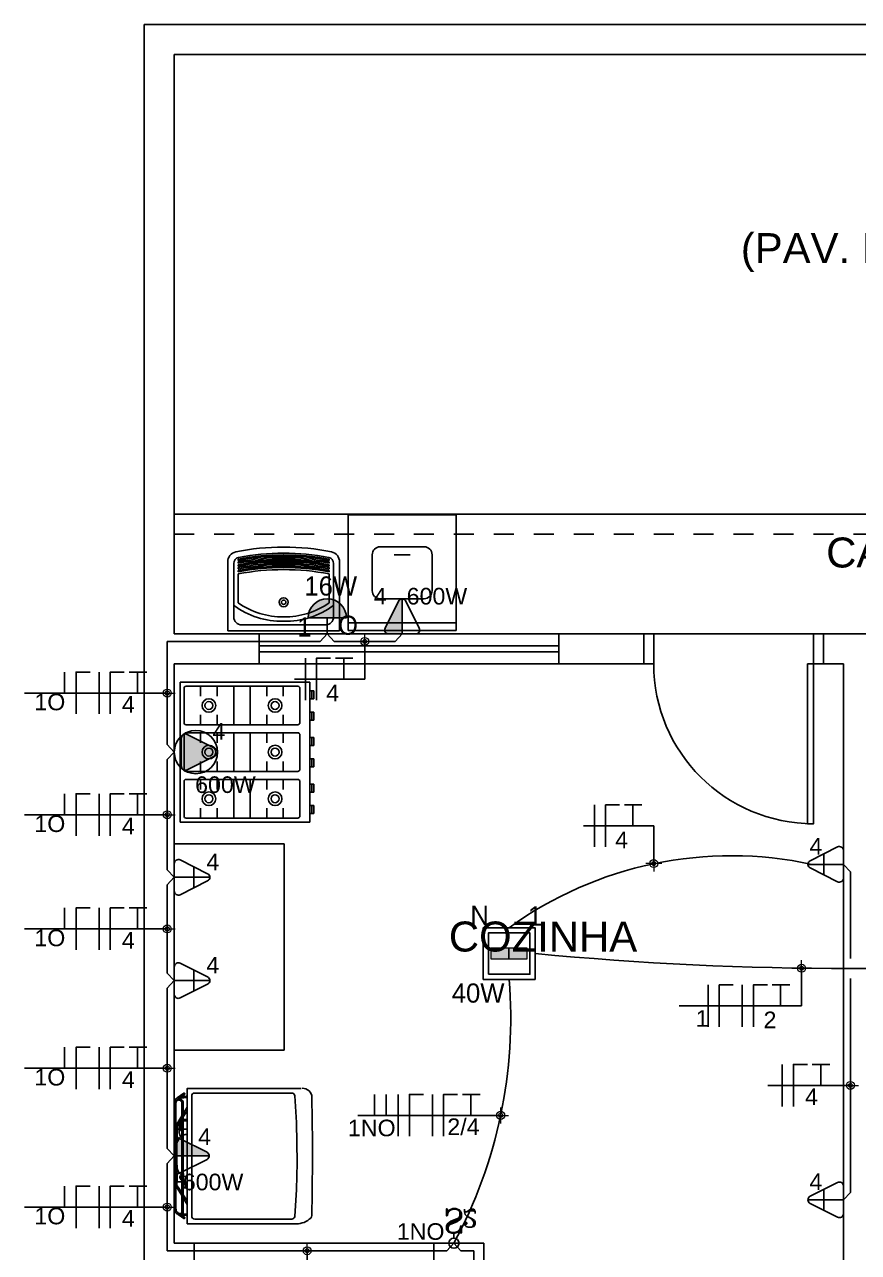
# Model space of a CAD drawing. Header units: millimetres. Extents: x -260 to 5539, y -1903 to 1459.
# Drawn here: x 2359.61 to 2363.78, y 726.21 to 732.36 of the extents above; entities that cross this region are included whole.
import ezdxf
from ezdxf.enums import TextEntityAlignment as Align

# ---------------------------------------------------------------- set-up
doc = ezdxf.new("R2010")
doc.units = ezdxf.units.MM
doc.linetypes.add('HIDDEN', pattern=[9.525, 6.35, -3.175])
doc.linetypes.add('HIDDEN2', pattern=[0.1875, 0.125, -0.0625])
for name, color, linetype in [('-HIDRO', 8, 'Continuous'), ('CABO-ILUM', 3, 'Continuous'), ('CABO.ILUMI.SOLO', 6, 'Continuous'), ('ELÉTRICO', 8, 'Continuous'), ('ESQUADRIA', 2, 'Continuous'), ('FIACAO', 1, 'Continuous'), ('LUMINO', 4, 'Continuous'), ('PONTOS_ELETRICOS', 2, 'Continuous')]:
    doc.layers.add(name, color=color, linetype=linetype)
doc.layers.add('COTAS', color=53, linetype='Continuous', lineweight=9)
doc.layers.add('LEGENDA', color=7, linetype='Continuous', lineweight=0)
doc.styles.add('ARIAL', font='arial.ttf', dxfattribs={"height": 2})
doc.styles.add('CARIMBO_DADOS', font='arial.ttf', dxfattribs={"height": 0.1})
doc.styles.add('CENTURY', font='GOTHIC.TTF')
doc.styles.add('INTERRUPTOR', font='romant', dxfattribs={"height": 0.6})
doc.dimstyles.new('COTAS_EXTERNAS', dxfattribs={"dimtxt": 0.1, "dimasz": 0.01, "dimexe": 0, "dimexo": 0, "dimgap": 0.07, "dimtad": 1, "dimzin": 5, "dimdsep": 46, "dimtxsty": 'CARIMBO_DADOS', "dimblk1": 'CIRCULOS', "dimblk2": 'CIRCULOS', "dimsah": 1, "dimcen": 0, "dimse1": 1, "dimse2": 1, "dimclrd": 8, "dimclre": 8, "dimclrt": 230, "dimadec": 0, "dimazin": 0, "dimtfac": 100, "dimtix": 1, "dimtmove": 2, "dimatfit": 3, "dimldrblk": 'CIRCULOS', "dimfxl": 1, "dimtolj": 1, "dimtzin": 5, "dimarcsym": 0})

# ---------------------------------------------------------------- blocks, each defined once
blk = doc.blocks.new('BRA31TDp')
for p, q in [((0.6752, 0.7629), (0.6704, 0.7634)), ((0.6799, 0.762), (0.6752, 0.7629)), ((0.6842, 0.7605), (0.6799, 0.762)), ((0.6884, 0.7586), (0.6842, 0.7605)), ((0.6922, 0.7558), (0.6884, 0.7586)), ((0.6955, 0.7525), (0.6922, 0.7558)), ((0.6984, 0.7492), (0.6955, 0.7525)), ((0.0568, 0.7392), (0.0568, 0.7407)), ((0.0805, 0.716), (0.0814, 0.7156)), ((0.1803, 0.7137), (0.1812, 0.7156)), ((0.1803, 0.7085), (0.1803, 0.7137)), ((0.4901, 0.7279), (0.4844, 0.726)), ((0.4915, 0.6995), (0.4911, 0.7009)), ((0.492, 0.6981), (0.4915, 0.6995)), ((0.492, 0.6966), (0.492, 0.6981)), ((0.4931, 0.6933), (0.492, 0.6966)), ((0.4925, 0.6952), (0.4925, 0.6952)), ((0.7016, 0.7433), (0.6984, 0.7492)), ((0.7007, 0.7449), (0.7007, 0.7449)), ((0.7016, 0.7433), (0.7235, 0.7118)), ((0.7537, 0.691), (0.7537, 0.103)), ((0, 0.103), (0, 0.0628)), ((0.0265, 0.1115), (0.0265, 0.1115)), ((0.0265, 0.111), (0.0265, 0.1115)), ((0.1903, 0.0855), (0.0412, 0.0949)), ((0.4144, 0.0822), (0.1903, 0.0855)), ((0.5635, 0.0855), (0.4144, 0.0822)), ((0.7121, 0.0949), (0.5635, 0.0855)), ((0.7537, 0.103), (0.7537, 0.0864)), ((0, 0.0628), (0, 0.0623)), ((0, 0.0628), (0, 0.0628)), ((0, 0.0628), (0, 0.0604))]:
    blk.add_line(p, q)
for points in [[(0.0805, 0.7634), (0.0805, 0.7634), (0.0757, 0.7629), (0.071, 0.762), (0.0667, 0.7605), (0.063, 0.7582), (0.0592, 0.7558), (0.0559, 0.7525), (0.053, 0.7487), (0.0506, 0.7444)], [(0.0805, 0.7558), (0.0805, 0.7558), (0.0772, 0.7553), (0.0734, 0.7549), (0.0701, 0.7539), (0.0672, 0.752), (0.0644, 0.7501), (0.0615, 0.7482), (0.0596, 0.7454), (0.0577, 0.7426)], [(0.0805, 0.7558), (0.0805, 0.7558), (0.0772, 0.7553), (0.0743, 0.7544), (0.0715, 0.753), (0.0691, 0.7511), (0.0672, 0.7487), (0.0658, 0.7459), (0.0653, 0.743), (0.0648, 0.7397), (0.0648, 0.7397), (0.0653, 0.7364), (0.0658, 0.7336), (0.0672, 0.7307), (0.0691, 0.7279), (0.0715, 0.726), (0.0743, 0.7246), (0.0772, 0.7236), (0.0805, 0.7231)], [(0.0805, 0.7634), (0.6704, 0.7634)], [(0.6704, 0.7558), (0.0805, 0.7558)], [(0.1699, 0.7231), (0.2139, 0.752)], [(0.412, 0.752), (0.2139, 0.752)], [(0.412, 0.752), (0.536, 0.752)], [(0.4901, 0.7506), (0.4901, 0.752)], [(0.5057, 0.7506), (0.5057, 0.752)], [(0.58, 0.7231), (0.536, 0.752)], [(0.6936, 0.7426), (0.6936, 0.7426), (0.6917, 0.7454), (0.6894, 0.7482), (0.6865, 0.7501), (0.6837, 0.752), (0.6809, 0.7539), (0.6775, 0.7549), (0.6742, 0.7553), (0.6704, 0.7558)], [(0.0024, 0.6933), (0.0024, 0.6933), (0.0014, 0.6933), (0.0005, 0.6929), (0, 0.6919), (0, 0.691)], [(0, 0.691), (0, 0.103)], [(0.7514, 0.6933), (0.0014, 0.6933)], [(0.0275, 0.7118), (0.0275, 0.7118), (0.027, 0.7104), (0.027, 0.7094), (0.0275, 0.708), (0.0284, 0.7066), (0.0284, 0.7066), (0.0293, 0.7061), (0.0308, 0.7061), (0.0322, 0.7066), (0.0336, 0.7075), (0.0336, 0.7075), (0.0336, 0.7075), (0.0341, 0.708), (0.0341, 0.708), (0.0341, 0.708)], [(0.053, 0.7487), (0.0275, 0.7118)], [(0.0483, 0.7284), (0.0341, 0.708)], [(0.044, 0.6995), (0.0502, 0.743)], [(0.044, 0.6995), (0.044, 0.6995), (0.0445, 0.6981), (0.0454, 0.6971), (0.0464, 0.6962), (0.0483, 0.6957), (0.0483, 0.6957), (0.0497, 0.6962), (0.0506, 0.6966), (0.0511, 0.6976), (0.0511, 0.699)], [(0.0506, 0.7444), (0.0506, 0.7444), (0.0502, 0.744), (0.0502, 0.7435), (0.0502, 0.7435), (0.0502, 0.743)], [(0.0511, 0.699), (0.0568, 0.7407)], [(0.0577, 0.7426), (0.0577, 0.7426), (0.0577, 0.7421), (0.0573, 0.7416), (0.0568, 0.7411), (0.0568, 0.7407)], [(0.0568, 0.7392), (0.0568, 0.7392), (0.0573, 0.7345), (0.0587, 0.7302), (0.0611, 0.7265), (0.0639, 0.7227), (0.0672, 0.7198), (0.0715, 0.7179), (0.0757, 0.7165), (0.0805, 0.716)], [(0.6951, 0.7231), (0.0805, 0.7231)], [(0.6951, 0.7156), (0.0814, 0.7156)], [(0.1411, 0.7156), (0.1043, 0.6933)], [(0.1244, 0.6933), (0.1586, 0.7156)], [(0.1993, 0.7506), (0.1538, 0.7231)], [(0.1737, 0.7156), (0.1737, 0.7156), (0.1732, 0.7137), (0.1732, 0.7123), (0.1732, 0.7104), (0.1732, 0.7085)], [(0.1732, 0.6933), (0.1732, 0.7085)], [(0.2016, 0.7373), (0.2016, 0.7373), (0.1978, 0.7369), (0.1945, 0.7364), (0.1907, 0.7355), (0.1879, 0.7336), (0.1846, 0.7317), (0.1818, 0.7293), (0.1794, 0.7265), (0.177, 0.7231)], [(0.1803, 0.6933), (0.1803, 0.7085)], [(0.2016, 0.7298), (0.2016, 0.7298), (0.1997, 0.7298), (0.1974, 0.7293), (0.1955, 0.7288), (0.1936, 0.7284), (0.1917, 0.7274), (0.1903, 0.726), (0.1884, 0.7246), (0.1865, 0.7231)], [(0.4385, 0.7497), (0.4385, 0.7497), (0.4314, 0.7501), (0.4248, 0.7506), (0.4182, 0.7511), (0.4115, 0.7511), (0.2172, 0.7511), (0.2106, 0.7506), (0.2039, 0.7501), (0.1968, 0.7497)], [(0.1968, 0.7497), (0.1968, 0.7497), (0.3025, 0.7487), (0.2958, 0.7468), (0.2901, 0.7444), (0.2845, 0.7416), (0.2788, 0.7378), (0.2741, 0.7336), (0.2698, 0.7288), (0.2655, 0.7231)], [(0.412, 0.7506), (0.1993, 0.7506)], [(0.2016, 0.7373), (0.2343, 0.7373)], [(0.2343, 0.7298), (0.2016, 0.7298)], [(0.2338, 0.7497), (0.2338, 0.7497), (0.231, 0.7492), (0.2291, 0.7478), (0.2272, 0.7454), (0.2267, 0.7426)], [(0.2267, 0.7426), (0.2267, 0.7373)], [(0.2267, 0.7156), (0.2267, 0.6933)], [(0.2338, 0.7497), (0.2617, 0.7497)], [(0.2485, 0.7373), (0.2343, 0.7373), (0.2343, 0.7298)], [(0.2688, 0.7279), (0.2603, 0.7336), (0.2603, 0.7336), (0.2575, 0.735), (0.2546, 0.7364), (0.2518, 0.7369), (0.2485, 0.7373)], [(0.2561, 0.7009), (0.2561, 0.7009), (0.2561, 0.6995), (0.2561, 0.6981), (0.2556, 0.6966), (0.2556, 0.6933)], [(0.2613, 0.7156), (0.2613, 0.7156), (0.2603, 0.7137), (0.2594, 0.7118), (0.2589, 0.7099), (0.258, 0.7085), (0.2575, 0.7066), (0.257, 0.7047), (0.2565, 0.7028), (0.2561, 0.7009)], [(0.2795, 0.7383), (0.2783, 0.7402), (0.2764, 0.7426), (0.2745, 0.7449), (0.2722, 0.7463), (0.2698, 0.7478), (0.2674, 0.7487), (0.2646, 0.7497), (0.2617, 0.7497)], [(0.412, 0.7506), (0.5507, 0.7506)], [(0.4825, 0.7231), (0.4825, 0.7231), (0.4783, 0.7288), (0.474, 0.7336), (0.4688, 0.7378), (0.4636, 0.7416), (0.4579, 0.7444), (0.4518, 0.7468), (0.4451, 0.7487), (0.4385, 0.7497)], [(0.5142, 0.7497), (0.4863, 0.7497), (0.4863, 0.7497), (0.483, 0.7497), (0.4802, 0.7487), (0.4778, 0.7478), (0.4754, 0.7463), (0.4731, 0.7449), (0.4712, 0.7426), (0.4698, 0.7402), (0.4683, 0.7378)], [(0.4825, 0.7156), (0.4792, 0.7137), (0.4792, 0.7137), (0.4792, 0.7137), (0.4787, 0.7137), (0.4783, 0.7137), (0.4783, 0.7137), (0.4783, 0.7137), (0.4769, 0.7137), (0.4754, 0.7137), (0.474, 0.7146), (0.4735, 0.7156)], [(0.5029, 0.7284), (0.5029, 0.7284), (0.501, 0.7317), (0.4982, 0.734), (0.4944, 0.7345), (0.4906, 0.734), (0.4906, 0.734), (0.4877, 0.7326), (0.4854, 0.7302), (0.4844, 0.7269), (0.4844, 0.7231)], [(0.4911, 0.7009), (0.4911, 0.7009), (0.4911, 0.7014), (0.4911, 0.7023), (0.4911, 0.7028), (0.4906, 0.7033), (0.4906, 0.7033), (0.4901, 0.7066), (0.4892, 0.7099), (0.4882, 0.7127), (0.4868, 0.7156)], [(0.4934, 0.7284), (0.4934, 0.7284), (0.4925, 0.7284), (0.492, 0.7284), (0.4911, 0.7284), (0.4901, 0.7279)], [(0.4934, 0.7284), (0.5081, 0.7284), (0.5081, 0.7231)], [(0.5204, 0.7426), (0.5204, 0.7426), (0.5199, 0.7454), (0.519, 0.7478), (0.5166, 0.7492), (0.5142, 0.7497)], [(0.5204, 0.7426), (0.5204, 0.7231)], [(0.5403, 0.7156), (0.5479, 0.7137)], [(0.554, 0.7075), (0.554, 0.7075), (0.5535, 0.7094), (0.5521, 0.7113), (0.5502, 0.7127), (0.5479, 0.7137)], [(0.5507, 0.7506), (0.5961, 0.7231)], [(0.554, 0.6933), (0.554, 0.7075)], [(0.6255, 0.6933), (0.5914, 0.7156)], [(0.6089, 0.7156), (0.6456, 0.6933)], [(0.6936, 0.7426), (0.7173, 0.708)], [(0.6941, 0.7407), (0.6941, 0.7407), (0.6936, 0.7411), (0.6936, 0.7416), (0.6936, 0.7421), (0.6936, 0.7426)], [(0.6993, 0.699), (0.6941, 0.7407)], [(0.7069, 0.6995), (0.7069, 0.6995), (0.7069, 0.6985), (0.7059, 0.6976), (0.7055, 0.6971), (0.7045, 0.6966), (0.7045, 0.6966), (0.7031, 0.6962), (0.7012, 0.6966), (0.7003, 0.6971), (0.6993, 0.6985), (0.6993, 0.6985), (0.6993, 0.6985), (0.6993, 0.6985), (0.6993, 0.6985), (0.6993, 0.699)], [(0.7069, 0.6995), (0.7031, 0.7284)], [(0.7173, 0.708), (0.7173, 0.708), (0.7178, 0.7066), (0.7192, 0.7061), (0.7206, 0.7061), (0.7225, 0.7066), (0.7225, 0.7066), (0.7235, 0.7075), (0.7244, 0.7085), (0.7244, 0.7099), (0.7235, 0.7113), (0.7235, 0.7113), (0.7235, 0.7118), (0.7235, 0.7118), (0.7235, 0.7118), (0.7235, 0.7118)], [(0.7514, 0.6933), (0.7523, 0.6933), (0.7523, 0.6933), (0.7528, 0.6933), (0.7533, 0.6929), (0.7537, 0.6924), (0.7537, 0.6919)], [(0.7537, 0.691), (0.7537, 0.691), (0.7537, 0.6919), (0.7533, 0.6929), (0.7523, 0.6933), (0.7514, 0.6933)], [(0.0265, 0.1115), (0.0265, 0.6512)], [(0.7107, 0.6682), (0.0426, 0.6682)], [(0.7272, 0.1115), (0.7272, 0.6512)]]:
    blk.add_lwpolyline(points)
for centre, radius, start, end in [((0.0426, 0.6521), 0.0161, 90, 183.27315), ((0.7107, 0.6517), 0.0166, 358.38614, 90), ((0.0432, 0.1115), 0.0167, 180, 263.06354), ((0.7106, 0.1115), 0.0166, 275.12754, 0), ((0.6377, 0.0864), 0.116, 315.99806, 0), ((0.051, 0.0511), 0.0511, 177.53409, 270), ((0.3762, 17.318), 17.3211, 268.92446, 271.09792), ((0.7077, 0.0189), 0.0187, 271.09792, 315.99806)]:
    blk.add_arc(centre, radius, start, end)
blk = doc.blocks.new('Fogão03_6')
at = {"layer": 'ELÉTRICO'}
for p, q in [((-0.35, -0.65), (-0.35, 0)), ((-0.35, 0), (0.35, 0)), ((-0.35, 0), (0.35, 0)), ((-0.35, -0.65), (-0.35, 0)), ((-0.33, -0.59), (-0.33, -0.03)), ((-0.33, -0.59), (-0.33, -0.03)), ((-0.32, -0.02), (-0.1467, -0.02)), ((-0.32, -0.02), (-0.1467, -0.02)), ((-0.1367, -0.59), (-0.1367, -0.03)), ((-0.1367, -0.59), (-0.1367, -0.03)), ((-0.0967, -0.59), (-0.0967, -0.03)), ((-0.0967, -0.59), (-0.0967, -0.03)), ((-0.0867, -0.02), (0.0867, -0.02)), ((-0.0867, -0.02), (0.0867, -0.02)), ((0.0967, -0.59), (0.0967, -0.03)), ((0.0967, -0.59), (0.0967, -0.03)), ((0.1367, -0.59), (0.1367, -0.03)), ((0.1367, -0.59), (0.1367, -0.03)), ((0.1467, -0.02), (0.32, -0.02)), ((0.1467, -0.02), (0.32, -0.02)), ((0.33, -0.59), (0.33, -0.03)), ((0.33, -0.59), (0.33, -0.03)), ((0.35, -0.65), (0.35, 0)), ((0.35, -0.65), (0.35, 0)), ((-0.33, -0.1029), (-0.28, -0.1029)), ((-0.33, -0.1029), (-0.28, -0.1029)), ((-0.1867, -0.1029), (-0.1367, -0.1029)), ((-0.1867, -0.1029), (-0.1367, -0.1029)), ((-0.0967, -0.1029), (-0.0467, -0.1029)), ((-0.0967, -0.1029), (-0.0467, -0.1029)), ((0.0467, -0.1029), (0.0967, -0.1029)), ((0.0467, -0.1029), (0.0967, -0.1029)), ((0.1367, -0.1029), (0.1867, -0.1029)), ((0.1367, -0.1029), (0.1867, -0.1029)), ((0.28, -0.1029), (0.33, -0.1029)), ((0.28, -0.1029), (0.33, -0.1029)), ((-0.33, -0.1857), (-0.28, -0.1857)), ((-0.33, -0.1857), (-0.28, -0.1857)), ((-0.1867, -0.1857), (-0.1367, -0.1857)), ((-0.1867, -0.1857), (-0.1367, -0.1857)), ((-0.0967, -0.1857), (-0.0467, -0.1857)), ((-0.0967, -0.1857), (-0.0467, -0.1857)), ((0.0467, -0.1857), (0.0967, -0.1857)), ((0.0467, -0.1857), (0.0967, -0.1857)), ((0.1367, -0.1857), (0.1867, -0.1857)), ((0.1367, -0.1857), (0.1867, -0.1857)), ((0.28, -0.1857), (0.33, -0.1857)), ((0.28, -0.1857), (0.33, -0.1857)), ((-0.33, -0.2686), (-0.1367, -0.2686)), ((-0.33, -0.2686), (-0.1367, -0.2686)), ((-0.0967, -0.2686), (0.0967, -0.2686)), ((-0.0967, -0.2686), (0.0967, -0.2686)), ((0.1367, -0.2686), (0.33, -0.2686)), ((0.1367, -0.2686), (0.33, -0.2686)), ((-0.33, -0.3514), (-0.1367, -0.3514)), ((-0.33, -0.3514), (-0.1367, -0.3514)), ((-0.0967, -0.3514), (0.0967, -0.3514)), ((-0.0967, -0.3514), (0.0967, -0.3514)), ((0.1367, -0.3514), (0.33, -0.3514)), ((0.1367, -0.3514), (0.33, -0.3514)), ((-0.33, -0.4343), (-0.28, -0.4343)), ((-0.33, -0.4343), (-0.28, -0.4343)), ((-0.1867, -0.4343), (-0.1367, -0.4343)), ((-0.1867, -0.4343), (-0.1367, -0.4343)), ((-0.0967, -0.4343), (-0.0467, -0.4343)), ((-0.0967, -0.4343), (-0.0467, -0.4343)), ((0.0467, -0.4343), (0.0967, -0.4343)), ((0.0467, -0.4343), (0.0967, -0.4343)), ((0.1367, -0.4343), (0.1867, -0.4343)), ((0.1367, -0.4343), (0.1867, -0.4343)), ((0.28, -0.4343), (0.33, -0.4343)), ((0.28, -0.4343), (0.33, -0.4343)), ((-0.33, -0.5171), (-0.28, -0.5171)), ((-0.33, -0.5171), (-0.28, -0.5171)), ((-0.1867, -0.5171), (-0.1367, -0.5171)), ((-0.1867, -0.5171), (-0.1367, -0.5171)), ((-0.0967, -0.5171), (-0.0467, -0.5171)), ((-0.0967, -0.5171), (-0.0467, -0.5171)), ((0.0467, -0.5171), (0.0967, -0.5171)), ((0.0467, -0.5171), (0.0967, -0.5171)), ((0.1367, -0.5171), (0.1867, -0.5171)), ((0.1367, -0.5171), (0.1867, -0.5171)), ((0.28, -0.5171), (0.33, -0.5171)), ((0.28, -0.5171), (0.33, -0.5171)), ((-0.32, -0.6), (-0.1467, -0.6)), ((-0.32, -0.6), (-0.1467, -0.6)), ((-0.0867, -0.6), (0.0867, -0.6)), ((-0.0867, -0.6), (0.0867, -0.6)), ((0.1467, -0.6), (0.32, -0.6)), ((0.1467, -0.6), (0.32, -0.6)), ((-0.35, -0.65), (0.35, -0.65)), ((-0.35, -0.65), (0.35, -0.65)), ((-0.3068, -0.65), (-0.3068, -0.67)), ((-0.3068, -0.65), (-0.3068, -0.67)), ((-0.2669, -0.66), (-0.3068, -0.66)), ((-0.2669, -0.66), (-0.3068, -0.66)), ((-0.2669, -0.67), (-0.3068, -0.67)), ((-0.2669, -0.67), (-0.3068, -0.67)), ((-0.2669, -0.65), (-0.2669, -0.67)), ((-0.2669, -0.65), (-0.2669, -0.67)), ((-0.1998, -0.65), (-0.1998, -0.67)), ((-0.1998, -0.65), (-0.1998, -0.67)), ((-0.1599, -0.66), (-0.1998, -0.66)), ((-0.1599, -0.66), (-0.1998, -0.66)), ((-0.1599, -0.67), (-0.1998, -0.67)), ((-0.1599, -0.67), (-0.1998, -0.67)), ((-0.1599, -0.65), (-0.1599, -0.67)), ((-0.1599, -0.65), (-0.1599, -0.67)), ((-0.0734, -0.65), (-0.0734, -0.67)), ((-0.0734, -0.65), (-0.0734, -0.67)), ((-0.0335, -0.66), (-0.0734, -0.66)), ((-0.0335, -0.66), (-0.0734, -0.66)), ((-0.0335, -0.67), (-0.0734, -0.67)), ((-0.0335, -0.67), (-0.0734, -0.67)), ((-0.0335, -0.65), (-0.0335, -0.67)), ((-0.0335, -0.65), (-0.0335, -0.67)), ((0.0335, -0.65), (0.0335, -0.67)), ((0.0335, -0.65), (0.0335, -0.67)), ((0.0734, -0.66), (0.0335, -0.66)), ((0.0734, -0.66), (0.0335, -0.66)), ((0.0734, -0.67), (0.0335, -0.67)), ((0.0734, -0.67), (0.0335, -0.67)), ((0.0734, -0.65), (0.0734, -0.67)), ((0.0734, -0.65), (0.0734, -0.67)), ((0.1599, -0.65), (0.1599, -0.67)), ((0.1599, -0.65), (0.1599, -0.67)), ((0.1998, -0.66), (0.1599, -0.66)), ((0.1998, -0.66), (0.1599, -0.66)), ((0.1998, -0.67), (0.1599, -0.67)), ((0.1998, -0.67), (0.1599, -0.67)), ((0.1998, -0.65), (0.1998, -0.67)), ((0.1998, -0.65), (0.1998, -0.67)), ((0.2669, -0.65), (0.2669, -0.67)), ((0.2669, -0.65), (0.2669, -0.67)), ((0.3067, -0.66), (0.2669, -0.66)), ((0.3067, -0.66), (0.2669, -0.66)), ((0.3067, -0.67), (0.2669, -0.67)), ((0.3067, -0.67), (0.2669, -0.67)), ((0.3067, -0.65), (0.3067, -0.67)), ((0.3067, -0.65), (0.3067, -0.67))]:
    blk.add_line(p, q, dxfattribs=at)
for centre, radius in [((-0.2333, -0.1443), 0.0341), ((-0.2333, -0.1443), 0.0341), ((0, -0.1443), 0.0341), ((0, -0.1443), 0.0341), ((0.2333, -0.1443), 0.0341), ((0.2333, -0.1443), 0.0341), ((-0.2333, -0.1443), 0.02), ((-0.2333, -0.1443), 0.02), ((0, -0.1443), 0.02), ((0, -0.1443), 0.02), ((0.2333, -0.1443), 0.02), ((0.2333, -0.1443), 0.02), ((-0.2333, -0.4757), 0.0341), ((-0.2333, -0.4757), 0.0341), ((-0.2333, -0.4757), 0.02), ((-0.2333, -0.4757), 0.02), ((0, -0.4757), 0.0341), ((0, -0.4757), 0.0341), ((0, -0.4757), 0.02), ((0, -0.4757), 0.02), ((0.2333, -0.4757), 0.0341), ((0.2333, -0.4757), 0.0341), ((0.2333, -0.4757), 0.02), ((0.2333, -0.4757), 0.02)]:
    blk.add_circle(centre, radius, dxfattribs=at)
for centre, start, end in [((-0.32, -0.03), 89.99946, 179.99964), ((-0.32, -0.03), 89.99946, 179.99964), ((-0.1467, -0.03), 359.99964, 89.99946), ((-0.1467, -0.03), 359.99964, 89.99946), ((-0.0867, -0.03), 89.99946, 179.99964), ((-0.0867, -0.03), 89.99946, 179.99964), ((0.0867, -0.03), 359.99964, 89.99946), ((0.0867, -0.03), 359.99964, 89.99946), ((0.1467, -0.03), 89.99946, 179.99964), ((0.1467, -0.03), 89.99946, 179.99964), ((0.32, -0.03), 359.99964, 89.99946), ((0.32, -0.03), 359.99964, 89.99946), ((-0.32, -0.59), 179.99964, 269.99946), ((-0.32, -0.59), 179.99964, 269.99946), ((-0.1467, -0.59), 269.99946, 359.99964), ((-0.1467, -0.59), 269.99946, 359.99964), ((-0.0867, -0.59), 179.99964, 269.99946), ((-0.0867, -0.59), 179.99964, 269.99946), ((0.0867, -0.59), 269.99946, 359.99964), ((0.0867, -0.59), 269.99946, 359.99964), ((0.1467, -0.59), 179.99964, 269.99946), ((0.1467, -0.59), 179.99964, 269.99946), ((0.32, -0.59), 269.99946, 359.99964), ((0.32, -0.59), 269.99946, 359.99964)]:
    blk.add_arc(centre, 0.01, start, end, dxfattribs=at)
blk = doc.blocks.new('MaqLavarRoupas')
at = {"layer": 'ELÉTRICO'}
for p, q in [((-0.27, 0), (-0.27, -0.58)), ((0.27, 0), (-0.27, 0)), ((0.27, -0.58), (0.27, 0)), ((0.27, -0.04), (-0.27, -0.04)), ((0.11, -0.16), (-0.11, -0.16)), ((-0.15, -0.38), (-0.15, -0.2)), ((0.15, -0.38), (0.15, -0.2)), ((0.11, -0.42), (-0.11, -0.42)), ((0.04, -0.38), (-0.04, -0.38)), ((-0.27, -0.58), (0.27, -0.58))]:
    blk.add_line(p, q, dxfattribs=at)
for centre, start, end in [((-0.11, -0.2), 90, 180), ((0.11, -0.2), 0, 90), ((-0.11, -0.38), 180, 270), ((0.11, -0.38), 270, 0)]:
    blk.add_arc(centre, 0.04, start, end, dxfattribs=at)
blk = doc.blocks.new('Tanque02')
at = {"layer": 'ELÉTRICO'}
for p, q in [((-0.28, 0), (0.28, 0)), ((-0.28, 0), (-0.28, -0.346)), ((0.28, 0), (0.28, -0.346)), ((-0.21, -0.03), (0.21, -0.03)), ((-0.25, -0.07), (-0.25, -0.3379)), ((0.25, -0.07), (0.25, -0.3379)), ((-0.2282, -0.1411), (-0.2282, -0.2851)), ((0.2282, -0.1411), (0.2282, -0.2851)), ((-0.2282, -0.2956), (-0.2282, -0.3028)), ((0.2282, -0.2956), (0.2282, -0.3028)), ((-0.2282, -0.3099), (-0.2282, -0.317)), ((-0.2282, -0.3241), (-0.2282, -0.3313)), ((-0.2282, -0.3384), (-0.2282, -0.3455)), ((-0.2282, -0.3526), (-0.2282, -0.3598)), ((0.2282, -0.3099), (0.2282, -0.317)), ((0.2282, -0.3241), (0.2282, -0.3313)), ((0.2282, -0.3384), (0.2282, -0.3455)), ((0.2282, -0.3526), (0.2282, -0.3598))]:
    blk.add_line(p, q, dxfattribs=at)
for radius in [0.0225, 0.011]:
    blk.add_circle((0, -0.1435), radius, dxfattribs=at)
for centre, radius, start, end in [((-0.21, -0.07), 0.04, 90, 180), ((-0.0124, -0.4456), 0.3968, 88.21634, 126.78896), ((0.0124, -0.4456), 0.3968, 53.21104, 91.78366), ((0.21, -0.07), 0.04, 0, 90), ((-0.0048, -0.4581), 0.3878, 89.29631, 125.17971), ((0.0048, -0.4581), 0.3878, 54.82029, 90.70369), ((-0.0082, 0.8256), 1.1322, 258.79776, 270.41551), ((-0.0082, 0.8222), 1.1392, 258.86747, 270.41551), ((-0.0082, 0.8222), 1.1462, 258.93632, 270.41551), ((0.0082, 0.8222), 1.1392, 269.58449, 281.13253), ((0.0082, 0.8222), 1.1462, 269.58449, 281.06368), ((0.0082, 0.8256), 1.1322, 269.58449, 281.20224), ((-0.23, -0.346), 0.05, 180, 258.28678), ((-0.22, -0.3379), 0.03, 180, 258.70177), ((-0.0082, 0.8222), 1.1532, 259.00431, 270.41551), ((-0.0082, 0.8222), 1.1602, 259.07147, 270.41551), ((-0.0082, 0.8222), 1.1672, 259.13781, 270.41551), ((-0.0082, 0.8222), 1.1742, 259.20334, 270.41551), ((-0.0082, 0.8222), 1.1812, 259.26809, 270.41551), ((-0.0082, 0.8222), 1.1882, 259.33205, 270.41551), ((-0.0082, 0.8222), 1.1952, 259.39526, 270.41551), ((-0.0082, 0.8222), 1.2022, 259.45771, 270.41551), ((0, 0.7633), 1.1529, 258.70177, 270), ((0.0082, 0.8222), 1.1952, 269.58449, 280.60474), ((0.0082, 0.8222), 1.2022, 269.58449, 280.54229), ((0.0082, 0.8222), 1.1812, 269.58449, 280.73191), ((0.0082, 0.8222), 1.1882, 269.58449, 280.66795), ((0.0082, 0.8222), 1.1672, 269.58449, 280.86219), ((0.0082, 0.8222), 1.1742, 269.58449, 280.79666), ((0.0082, 0.8222), 1.1532, 269.58449, 280.99569), ((0.0082, 0.8222), 1.1602, 269.58449, 280.92853), ((0, 0.7633), 1.1529, 270, 281.29823), ((0.22, -0.3379), 0.03, 281.29823, 0), ((0.23, -0.346), 0.05, 281.71322, 0), ((0, 0.7633), 1.1829, 258.28678, 270), ((0, 0.7633), 1.1829, 270, 281.71322)]:
    blk.add_arc(centre, radius, start, end, dxfattribs=at)
blk = doc.blocks.new('1pl')
h = blk.add_hatch(color=256)
h.set_gradient(color1=(0, 0, 255), color2=(0, 0, 255), tint=1)
h.paths.add_polyline_path([(968.8636, -272.3458), (968.8636, -272.3899), (968.9391, -272.3899), (968.9391, -272.3458)])
h.paths.add_polyline_path([(968.788, -272.3899), (968.8636, -272.3899), (968.8636, -272.3458), (968.788, -272.3458)])
blk.add_line((968.8636, -272.3899), (968.8636, -272.3458))
at = {"layer": 'LUMINO', "lineweight": 20}
for p, q in [((968.788, -272.3458), (968.9391, -272.3458)), ((968.788, -272.3899), (968.788, -272.3458)), ((968.9391, -272.3458), (968.9391, -272.3899)), ((968.9391, -272.3899), (968.788, -272.3899))]:
    blk.add_line(p, q, dxfattribs=at)
at = {"layer": 'LUMINO'}
for points in [[(968.9705, -272.4759), (968.7545, -272.4759), (968.7545, -272.2599), (968.9705, -272.2599)], [(968.9489, -272.4543), (968.7761, -272.4543), (968.7761, -272.2815), (968.9489, -272.2815)]]:
    blk.add_lwpolyline(points, close=True, dxfattribs=at)
blk = doc.blocks.new('T_tm')
at = {"layer": 'PONTOS_ELETRICOS'}
blk.add_hatch(color=256, dxfattribs=at).paths.add_polyline_path([(0.1751, -0.0179, 0.284079), (0.1862, 0), (0.0109, 0), (0.0109, -0.0676, 0.557537), (0.0398, -0.0855)])
blk.add_line((0.1862, 0), (0.0109, 0), dxfattribs=at)
blk.add_lwpolyline([(0.0109, -0.0676), (0.0109, 0.0676, -0.557537), (0.0398, 0.0855), (0.1751, 0.0179, -0.618034), (0.1751, -0.0179), (0.0398, -0.0855, -0.557537)], format="xyb", close=True, dxfattribs=at)
blk = doc.blocks.new('asdfae33')
at = {"layer": 'PONTOS_ELETRICOS'}
for p, q in [((0, 0), (-0.1783, 0)), ((-0.0982, 0.0526), (-0.0982, -0.0526))]:
    blk.add_line(p, q, dxfattribs=at)
blk.add_lwpolyline([(0, 0.0688), (0, -0.0688, -0.557537), (-0.0294, -0.087), (-0.167, -0.0182, -0.618034), (-0.167, 0.0182), (-0.0294, 0.087, -0.557537)], format="xyb", close=True, dxfattribs=at)
blk = doc.blocks.new('I_i2')
at = {"layer": 'PONTOS_ELETRICOS'}
blk.add_line((0, -0.0647), (0, -0.0317), dxfattribs=at)
blk.add_circle((0, 0), 0.0317, dxfattribs=at)
at = {"layer": 'PONTOS_ELETRICOS', "style": 'INTERRUPTOR'}
blk.add_text('S', height=0.15, dxfattribs=at).set_placement((-0.0005, -0.1399), align=Align.MIDDLE)
blk.add_text('2', height=0.1125, dxfattribs=at).set_placement((0.0514, -0.2127))
blk = doc.blocks.new('aran')
h = blk.add_hatch(color=256)
h.set_gradient(color1=(87, 87, 255), color2=(71, 71, 255), tint=1)
h.paths.add_polyline_path([(966.6286, -263.7091, 1), (966.6286, -263.5491)])
for p, q in [((966.6286, -263.5491), (966.6286, -263.7091)), ((966.5754, -263.6291), (966.5622, -263.6291)), ((966.6286, -263.6291), (966.5754, -263.6291))]:
    blk.add_line(p, q)
blk.add_arc((966.6286, -263.6291), 0.08, 270, 90)
blk = doc.blocks.new('CIRCULOS')
at = {"layer": 'COTAS'}
for p, q in [((-4, 0), (4, 0)), ((0, 4), (0, -4))]:
    blk.add_line(p, q, dxfattribs=at)
for radius in [2, 1]:
    blk.add_circle((0, 0), radius, dxfattribs=at)
blk = doc.blocks.new('f_fnt')
at = {"layer": 'FIACAO', "color": 4}
for points in [[(-0.08, -0.15), (-0.08, 0.15)], [(0, -0.15), (0, 0.15), (0.1, 0.15)], [(0.135, 0.15), (0.26, 0.15)], [(0.195, 0), (0.195, 0.15)]]:
    blk.add_lwpolyline(points, dxfattribs=at)
blk = doc.blocks.new('f_nr')
at = {"layer": 'FIACAO', "color": 4}
for points in [[(-0.0414, 0), (-0.0414, 0.1508)], [(0.0414, -0.1492), (0.0414, 0.1508), (0.1414, 0.1508)]]:
    blk.add_lwpolyline(points, dxfattribs=at)

msp = doc.modelspace()

# ---------------------------------------------------------------- hatches: boundary and pattern name
at = {"layer": 'LUMINO'}
msp.add_hatch(color=256, dxfattribs=at).paths.add_polyline_path([(2360.4243, 728.8052, 0.259933), (2360.4041, 728.8042, 0.008631), (2360.4012, 728.802, 0.212251), (2360.3943, 728.7866), (2360.3943, 728.6465, 0.212251), (2360.4012, 728.6312, 0.008631), (2360.4041, 728.6289, 0.259933), (2360.4243, 728.628), (2360.5644, 728.6981, 0.284077), (2360.5758, 728.7166), (2360.5758, 728.7166, 0.284077), (2360.5644, 728.7351)])

# ---------------------------------------------------------------- linework, layer by layer
at = {"layer": '-HIDRO', "ltscale": 0.05}
for p, q in [((2367.2094, 732.3583), (2360.2094, 732.3583)), ((2360.2094, 732.3583), (2360.2094, 707.3583)), ((2367.0594, 732.2083), (2360.3594, 732.2083)), ((2360.3594, 732.2083), (2360.3594, 729.3083)), ((2367.0594, 729.9083), (2360.3594, 729.9083)), ((2360.7844, 729.3083), (2360.3594, 729.3083)), ((2360.7844, 729.1583), (2360.7844, 729.3083)), ((2362.2844, 729.3083), (2360.7844, 729.3083)), ((2362.7094, 729.3083), (2362.2844, 729.3083)), ((2362.2844, 729.1583), (2362.2844, 729.3083)), ((2362.7094, 729.1583), (2362.7094, 729.3083)), ((2362.7594, 729.3083), (2363.5844, 729.3083)), ((2363.8594, 729.3083), (2363.6094, 729.3083)), ((2363.6094, 729.1583), (2363.6094, 729.3083)), ((2362.2844, 729.2483), (2360.7844, 729.2483)), ((2362.2844, 729.2183), (2360.7844, 729.2183)), ((2360.3594, 729.1583), (2360.7844, 729.1583)), ((2360.3594, 729.1583), (2360.3594, 726.2583)), ((2362.2844, 729.1583), (2360.7844, 729.1583)), ((2362.2844, 729.1583), (2362.7094, 729.1583)), ((2363.6094, 729.1583), (2363.7094, 729.1583)), ((2363.7094, 726.1083), (2363.7094, 729.1583)), ((2360.9094, 728.2583), (2360.3594, 728.2583)), ((2360.9094, 727.2247), (2360.9094, 728.2583)), ((2360.9094, 727.2247), (2360.3594, 727.2247)), ((2360.3594, 726.2583), (2360.4594, 726.2583)), ((2360.4594, 726.2583), (2360.4594, 726.1083)), ((2360.4594, 726.2583), (2361.6594, 726.2583)), ((2361.6594, 726.2583), (2361.7594, 726.2583)), ((2361.6594, 726.2583), (2361.6594, 726.1083)), ((2361.7594, 726.2583), (2361.9094, 726.2583)), ((2361.9094, 726.2583), (2361.9094, 726.1083))]:
    msp.add_line(p, q, dxfattribs=at)
at = {"layer": '-HIDRO', "linetype": 'HIDDEN', "ltscale": 0.001}
msp.add_line((2367.0594, 729.8083), (2360.3594, 729.8083), dxfattribs=at)
at = {"layer": '-HIDRO', "ltscale": 0.05}
for points in [[(2362.7094, 729.1583), (2362.7594, 729.1583), (2362.7594, 729.3083), (2362.7094, 729.3083)], [(2363.6094, 729.1583), (2363.5594, 729.1583), (2363.5594, 729.3083), (2363.6094, 729.3083)]]:
    msp.add_lwpolyline(points, dxfattribs=at)
msp.add_lwpolyline([(2363.5594, 729.1583), (2363.5594, 728.3583), (2363.5294, 728.3583), (2363.5294, 729.1583)], close=True, dxfattribs=at)
msp.add_arc((2363.5594, 729.1583), 0.8, 180, 270, dxfattribs=at)
at = {"layer": 'CABO-ILUM'}
for p, q in [((2361.1254, 729.3083), (2361.0904, 729.2706)), ((2361.1254, 729.3083), (2361.1603, 729.2706)), ((2361.5002, 729.3083), (2361.4653, 729.2706)), ((2360.3244, 728.7542), (2360.3244, 729.2706)), ((2361.0904, 729.2706), (2360.3244, 729.2706)), ((2361.4653, 729.2706), (2361.1603, 729.2706)), ((2360.3594, 728.7166), (2360.3244, 728.7542)), ((2360.3594, 728.7166), (2360.3244, 728.6789)), ((2360.3244, 728.1275), (2360.3244, 728.6789)), ((2360.3594, 728.0899), (2360.3244, 728.1275)), ((2363.7441, 728.1174), (2363.7094, 728.1549)), ((2363.7441, 727.6832), (2363.7441, 728.1174)), ((2360.3594, 728.0899), (2360.3244, 728.0522)), ((2360.3244, 727.6107), (2360.3244, 728.0522)), ((2360.3594, 727.5731), (2360.3244, 727.6107)), ((2360.3594, 727.5731), (2360.3244, 727.5354)), ((2363.7441, 726.5131), (2363.7441, 727.5832)), ((2360.3244, 726.7332), (2360.3244, 727.5354)), ((2360.3592, 726.6958), (2360.3244, 726.7332)), ((2360.3592, 726.6958), (2360.3243, 726.6581)), ((2360.3244, 726.2206), (2360.3244, 726.6583)), ((2363.7441, 726.5131), (2363.7094, 726.4756)), ((2361.7244, 726.2206), (2360.3244, 726.2206)), ((2361.7594, 726.2583), (2361.7244, 726.2206)), ((2361.7594, 726.2583), (2361.7943, 726.2206)), ((2361.8594, 726.2206), (2361.7943, 726.2206)), ((2361.8594, 725.7268), (2361.8594, 726.2206))]:
    msp.add_line(p, q, dxfattribs=at)
msp.add_lwpolyline([(2360.3943, 728.7866), (2360.3943, 728.6465, 0.557537), (2360.4243, 728.628), (2360.5644, 728.6981, 0.618034), (2360.5644, 728.7351), (2360.4243, 728.8052, 0.557537)], format="xyb", close=True, dxfattribs=at)
for centre, radius, start, end in [((2363.1484, 726.2995), 1.8986, 77.74388, 125.88095), ((2363.7481, 744.3646), 16.7314, 264.57131, 275.42869), ((2359.6673, 727.3851), 2.3762, 331.69304, 4.67329)]:
    msp.add_arc(centre, radius, start, end, dxfattribs=at)
at = {"layer": 'CABO.ILUMI.SOLO', "color": 3, "linetype": 'HIDDEN2', "ltscale": 2}
msp.add_arc((2362.5706, 731.8749), 6.1823, 263.96772, 316.55797, dxfattribs=at)
at = {"layer": 'FIACAO', "color": 4}
for points in [[(2363.0312, 727.3414), (2363.0312, 727.5514)], [(2363.0872, 727.3414), (2363.0872, 727.5514), (2363.1572, 727.5514)], [(2361.361, 726.8979), (2361.361, 727.0035)], [(2361.4209, 726.8979), (2361.4209, 727.0035)], [(2361.4808, 726.7935), (2361.4808, 727.0035)], [(2361.5368, 726.7935), (2361.5368, 727.0035), (2361.6068, 727.0035)]]:
    msp.add_lwpolyline(points, dxfattribs=at)
at = {"layer": 'LUMINO'}
msp.add_circle((2360.4676, 728.7166), 0.1082, dxfattribs=at)

# ---------------------------------------------------------------- block references
at = {"layer": '-HIDRO', "rotation": 180}
msp.add_blockref('MaqLavarRoupas', (2361.5002, 729.3245), dxfattribs=at)
at = {"layer": '-HIDRO', "ltscale": 0.05, "rotation": 180}
msp.add_blockref('Tanque02', (2360.9069, 729.3233), dxfattribs=at)
at = {"layer": '-HIDRO', "linetype": 'Continuous', "xscale": -1, "rotation": 90}
msp.add_blockref('Fogão03_6', (2360.3882, 728.7166), dxfattribs=at)
at = {"layer": '-HIDRO', "linetype": 'Continuous', "xscale": -0.8999999999996362, "yscale": 0.8999999999996362, "zscale": 0.8999999999996362, "rotation": 90}
msp.add_blockref('BRA31TDp', (2361.0481, 727.0337), dxfattribs=at)
at = {"layer": 'CABO-ILUM', "xscale": 0.6999999999998181, "yscale": 0.6999999999999993, "zscale": 0.7}
for p in [(2359.8391, 729.0119), (2359.8391, 728.4027), (2359.8391, 727.8309), (2359.8391, 727.1338), (2359.8391, 726.4389)]:
    msp.add_blockref('f_nr', p, dxfattribs=at)
at = {"layer": 'CABO-ILUM'}
for p in [(2363.7094, 728.1549), (2363.7094, 726.4756)]:
    msp.add_blockref('asdfae33', p, dxfattribs=at)
at = {"layer": 'CABO-ILUM', "rotation": 180}
for p in [(2360.3594, 728.0899), (2360.3594, 727.5731)]:
    msp.add_blockref('asdfae33', p, dxfattribs=at)
at = {"layer": 'CABO.ILUMI.SOLO', "xscale": -1}
for p, rotation in [((2361.5002, 729.2974), 270), ((2360.3483, 726.6958), 180)]:
    msp.add_blockref('T_tm', p, dxfattribs=dict(at, rotation=rotation))
at = {"layer": 'CABO.ILUMI.SOLO', "xscale": -0.8000000000001819, "yscale": 0.8000000000001819, "zscale": 0.8000000000001819, "rotation": 180}
msp.add_blockref('I_i2', (2361.7594, 726.2583), dxfattribs=at)
at = {"layer": 'FIACAO', "xscale": 0.6999999999998181, "yscale": 0.7000000000000028, "zscale": 0.7}
for p in [(2361.0717, 729.0819), (2360.0392, 729.0124), (2360.0392, 728.4032), (2362.5183, 728.3473), (2360.0392, 727.8315), (2363.2584, 727.4464), (2360.0392, 727.1343), (2363.4589, 727.0482), (2361.7079, 726.8985), (2360.0392, 726.4395)]:
    msp.add_blockref('f_fnt', p, dxfattribs=at)
at = {"layer": 'LUMINO', "xscale": 1.199999999999818, "yscale": 1.199999999999818, "zscale": 1.2, "rotation": 90}
msp.add_blockref('aran', (2044.7704, -430.5663), dxfattribs=at)
at = {"layer": 'LUMINO', "xscale": -1.199999999999818, "yscale": 1.199999999999818, "zscale": 1.199999999999818}
msp.add_blockref('1pl', (3524.6707, 1054.5497), dxfattribs=at)

# ---------------------------------------------------------------- texts
at = {"layer": '-HIDRO', "char_height": 0.15, "attachment_point": 5, "style": 'CARIMBO_DADOS'}
for s, insert in [('(PAV. EM AREIA)', (2364.0338, 731.2166)), ('CALÇADA', (2364.1177, 729.6926)), ('COZINHA', (2362.2053, 727.7925))]:
    msp.add_mtext(s, dxfattribs=dict(at, insert=insert))
at = {"layer": 'ESQUADRIA', "lineweight": 20, "style": 'CENTURY'}
for s, p in [('16W', (2361.0106, 729.5001)), ('1', (2360.9748, 729.2944)), ('O', (2361.1789, 729.304)), ('N', (2361.8417, 727.8514, 98.0776)), ('1', (2362.1296, 727.848, 98.0776)), ('40W', (2361.7485, 727.4627, 98.0776))]:
    msp.add_text(s, height=0.096, dxfattribs=at).set_placement(p)
at = {"layer": 'LEGENDA', "style": 'ARIAL'}
for s, height, p in [('4', 0.0832, (2361.3576, 729.4555)), ('600W', 0.08317, (2361.5226, 729.4555)), ('4', 0.0832, (2361.1198, 728.9703)), ('1O', 0.08317, (2359.6589, 728.926)), ('4', 0.0832, (2360.0972, 728.914)), ('4', 0.0832, (2360.5504, 728.779)), ('600W', 0.08317, (2360.4637, 728.5121)), ('1O', 0.08317, (2359.6589, 728.3168)), ('4', 0.0832, (2360.0972, 728.3048)), ('4', 0.0832, (2362.5663, 728.2356)), ('4', 0.0832, (2363.539, 728.204)), ('4', 0.0832, (2360.5199, 728.1253)), ('1O', 0.08317, (2359.6589, 727.7451)), ('4', 0.0832, (2360.0972, 727.733)), ('4', 0.0832, (2360.5199, 727.6085)), ('1', 0.0832, (2362.9695, 727.3417)), ('2', 0.0832, (2363.3091, 727.3347)), ('1O', 0.08317, (2359.6589, 727.0479)), ('4', 0.0832, (2360.0972, 727.0359)), ('4', 0.0832, (2363.5169, 726.9497)), ('2/4', 0.08317, (2361.7264, 726.8)), ('4', 0.0832, (2360.479, 726.7499)), ('1NO', 0.08317, (2361.2286, 726.7938)), ('600W', 0.08317, (2360.4018, 726.5233)), ('4', 0.0832, (2363.539, 726.5248)), ('1O', 0.08317, (2359.6589, 726.3531)), ('4', 0.0832, (2360.0972, 726.341)), ('1NO', 0.08317, (2361.4731, 726.2754))]:
    msp.add_text(s, height=height, dxfattribs=at).set_placement(p)

# ---------------------------------------------------------------- leaders
at = {"color": 0}
for points in [[(2361.313, 729.2705), (2361.313, 729.0819), (2360.961, 729.0819)], [(2360.3244, 729.0124), (2359.6099, 729.0124)], [(2360.3244, 728.4032), (2359.6099, 728.4032)], [(2362.7596, 728.1588), (2362.7596, 728.3473), (2362.4076, 728.3473)], [(2360.3244, 727.8315), (2359.6099, 727.8315)], [(2363.4996, 727.6349), (2363.4996, 727.4464), (2362.8867, 727.4464)], [(2360.3244, 727.1343), (2359.6099, 727.1343)], [(2363.7441, 727.0482), (2363.3311, 727.0482)], [(2361.9932, 726.8985), (2361.2786, 726.8985)], [(2360.3244, 726.4395), (2359.6099, 726.4395)], [(2361.0246, 726.2205), (2361.0246, 726.0319), (2360.4117, 726.0319)]]:
    msp.add_leader(points, dimstyle='COTAS_EXTERNAS', override={"dimgap": 0.07, "dimtad": 0}, dxfattribs=at)

doc.saveas('drawing.dxf')
